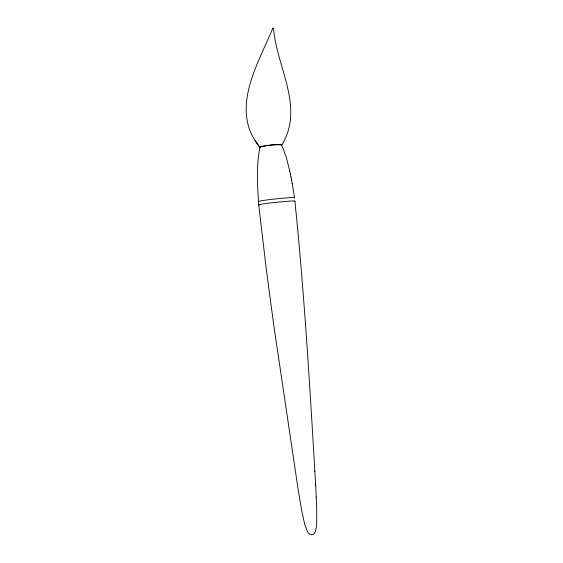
<?xml version="1.0" encoding="UTF-8"?>
<svg xmlns="http://www.w3.org/2000/svg" width="563" height="563" viewBox="0 0 563 563"><rect width="100%" height="100%" fill="white"/><g stroke="black" fill="none" stroke-linecap="round" stroke-linejoin="round"><path stroke-width="0.84" d="M272.731 28.199C273.168 27.904 274.09 28.748 272.781 28.305C257.615 64.907 229.085 110.067 259.965 147.471L255.342 140.778M259.902 147.534C256.081 166.381 257.502 185.86 258.727 204.911L266.25 268.875L273.949 326.505L297.764 487.058L301.451 509.17L304.653 524.244L307.947 532.725L310.889 534.829L313.528 534.294L315.238 532.028L316.216 528.263L316.716 523.09L316.695 507.706L315.66 484.933M282.464 146.654L286.518 158.119L289.762 171.145M273.548 28.34C276.532 67.236 304.857 106.984 281.796 145.198A11.014 1.189 -5.7 0 0 269.642 145.177A11.014 1.189 -5.7 0 0 260.233 147.597M292.183 183.397L294.562 197.817M289.727 170.976L290.381 174.066M290.346 173.904L291.001 177.106M290.965 176.951L291.606 180.266M291.578 180.111L292.211 183.545M294.906 201.16C304.576 295.659 310.114 390.511 315.681 485.327M314.879 471.034L314.9 471.435M316.272 497.03L316.286 497.41M259.311 205.045A18.206 0.76 -6 0 1 276.222 202.314A18.206 0.76 -6 0 1 294.625 201.287M258.508 201.66A18.206 0.844 -6 0 1 277.038 198.767A18.206 0.844 -6 0 1 294.28 197.958M260.247 147.83A11.014 1.281 -6 0 1 269.684 145.254A11.014 1.281 -6 0 1 281.803 145.331"/></g></svg>
